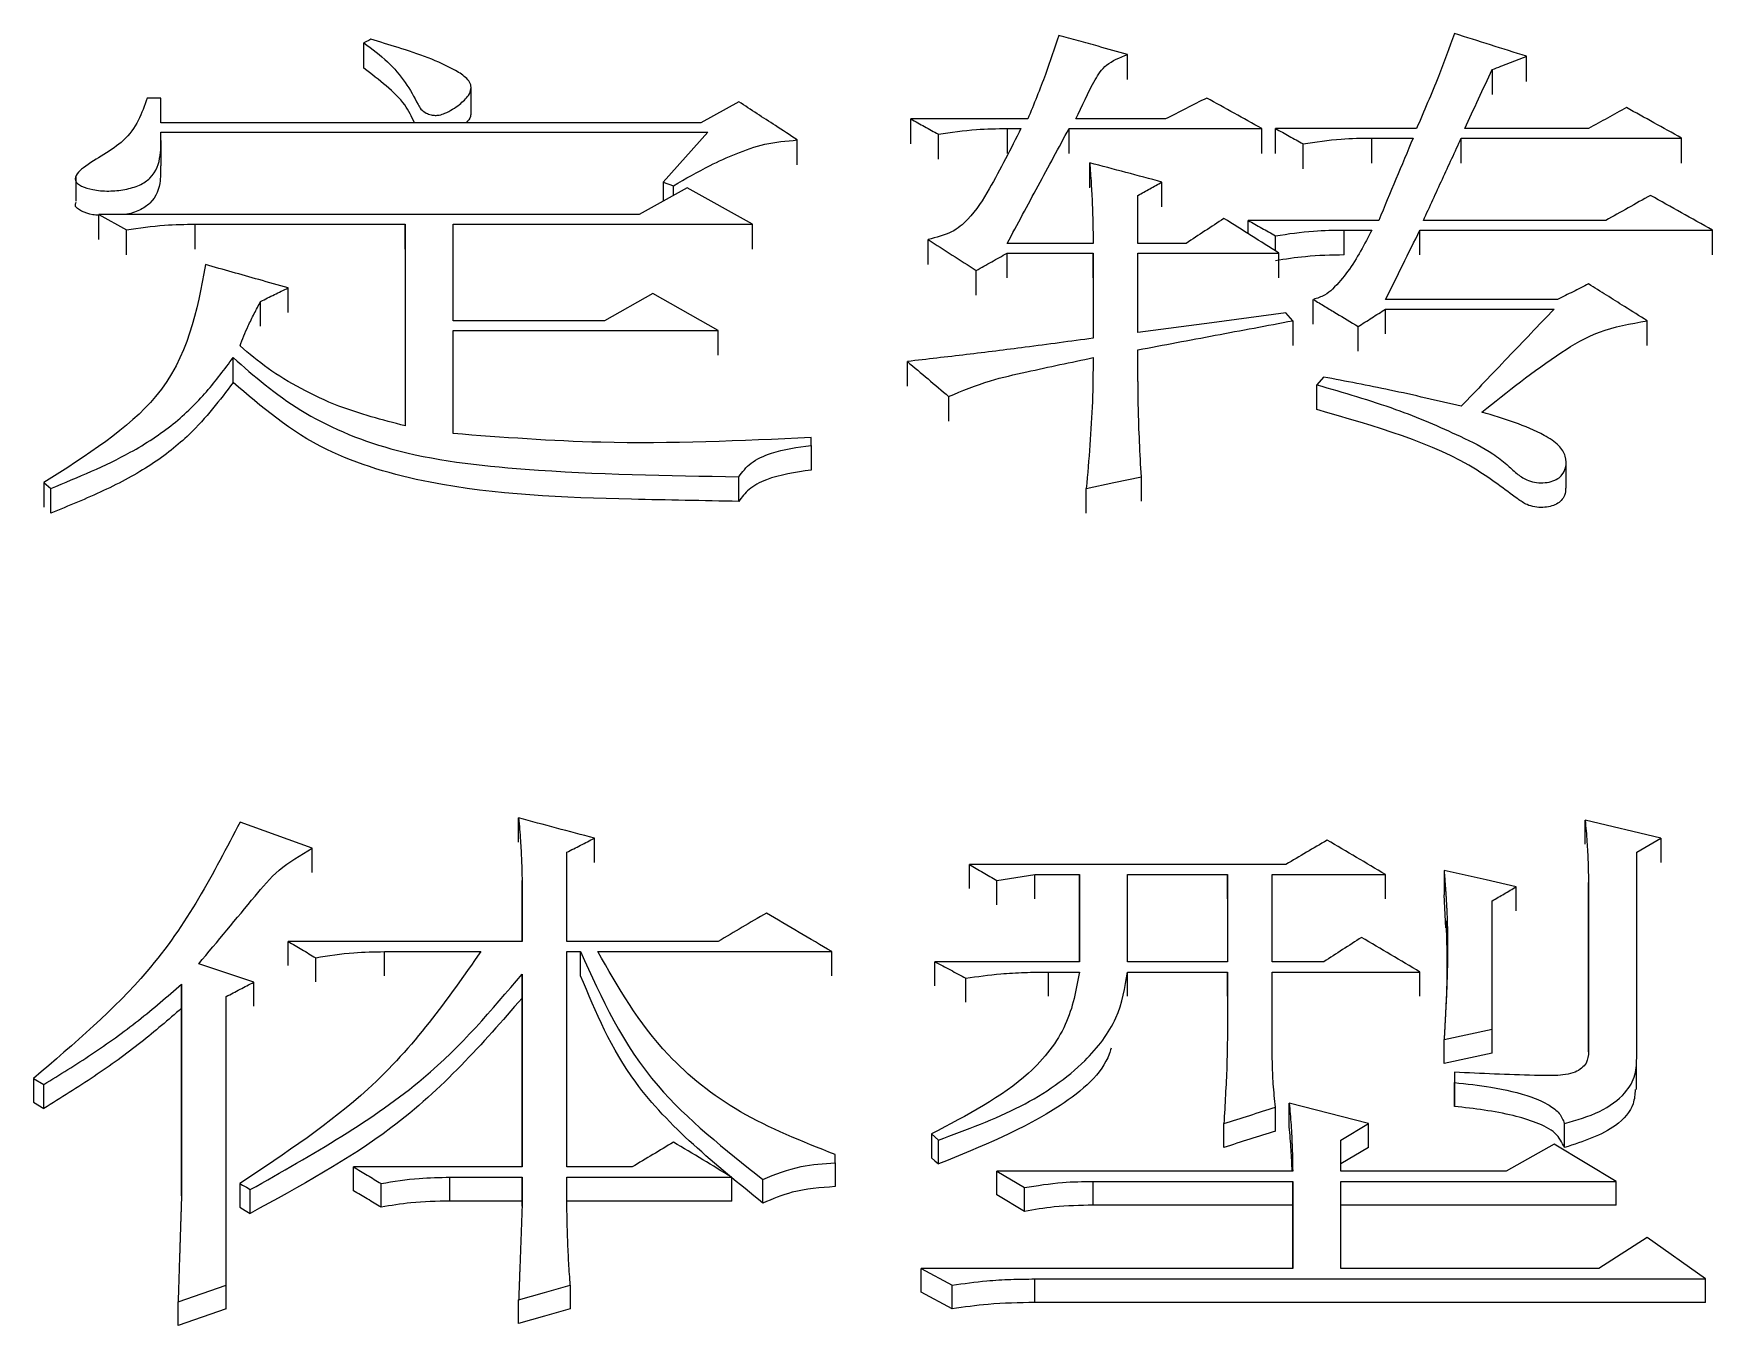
# Model space of a CAD drawing. Header units: millimetres. Extents: x 2085 to 4229, y 754 to 2271.
# Drawn here: x 2594.9 to 2600.18, y 2096.82 to 2100.88 of the extents above; entities that cross this region are included whole.
import ezdxf

# ---------------------------------------------------------------- set-up
doc = ezdxf.new("R2010")
doc.units = ezdxf.units.MM

msp = doc.modelspace()

# ---------------------------------------------------------------- linework, layer by layer
at = {"color": 7, "linetype": 'Continuous', "lineweight": 25}
for p, q in [((2598.3425, 2100.74), (2598.3425, 2100.8188)), ((2599.5972, 2100.734), (2599.5972, 2100.8129)), ((2599.489, 2100.7711), (2599.489, 2100.6923)), ((2595.3027, 2100.6815), (2595.2594, 2100.6815)), ((2595.3027, 2100.6037), (2595.3027, 2100.6815)), ((2596.2781, 2100.6377), (2596.2781, 2100.7169)), ((2597.12, 2100.6695), (2597.001, 2100.6037)), ((2597.001, 2100.6037), (2595.3027, 2100.6037)), ((2595.3027, 2100.5737), (2597.0226, 2100.5737)), ((2597.0226, 2100.5737), (2596.882, 2100.4173)), ((2598.0286, 2100.6156), (2597.6609, 2100.6156)), ((2597.6609, 2100.537), (2597.6609, 2100.6156)), ((2597.9637, 2100.5857), (2598.007, 2100.5857)), ((2597.9637, 2100.5857), (2597.9637, 2100.5071)), ((2598.1585, 2100.5857), (2598.7642, 2100.5856)), ((2598.4613, 2100.6156), (2598.1801, 2100.6156)), ((2598.7642, 2100.5071), (2598.7642, 2100.5856)), ((2599.251, 2100.5856), (2598.8075, 2100.5856)), ((2599.7919, 2100.5856), (2599.4024, 2100.5856)), ((2595.3039, 2100.4686), (2595.3039, 2100.5476)), ((2597.3039, 2100.4711), (2597.3039, 2100.5496)), ((2597.7474, 2100.4891), (2597.7474, 2100.5677)), ((2598.894, 2100.4591), (2598.894, 2100.5376)), ((2599.1104, 2100.5556), (2599.2402, 2100.5556)), ((2599.1104, 2100.4771), (2599.1104, 2100.5556)), ((2599.3916, 2100.5556), (2600.0839, 2100.5556)), ((2600.0839, 2100.4771), (2600.0839, 2100.5556)), ((2598.2234, 2100.3991), (2598.2234, 2100.4775)), ((2595.035, 2100.4361), (2595.035, 2100.3573)), ((2596.882, 2100.4173), (2596.9145, 2100.4053)), ((2596.882, 2100.4173), (2596.882, 2100.357)), ((2598.4505, 2100.3389), (2598.4505, 2100.4173)), ((2596.9577, 2100.3992), (2596.8063, 2100.3147)), ((2596.9145, 2100.3751), (2596.9145, 2100.4053)), ((2597.1633, 2100.2845), (2596.9577, 2100.3992)), ((2598.3748, 2100.224), (2598.3748, 2100.3751)), ((2595.108, 2100.3148), (2595.1945, 2100.2664)), ((2596.8063, 2100.3147), (2595.108, 2100.3148)), ((2595.108, 2100.2365), (2595.108, 2100.3148)), ((2595.1945, 2100.1882), (2595.1945, 2100.2664)), ((2595.4109, 2100.2845), (2596.0707, 2100.2845)), ((2595.4109, 2100.2059), (2595.4109, 2100.2845)), ((2596.0707, 2100.2845), (2596.0707, 2099.6503)), ((2596.0707, 2100.2063), (2596.0707, 2100.2845)), ((2596.2222, 2100.2845), (2597.1633, 2100.2845)), ((2596.2222, 2099.9809), (2596.2222, 2100.2845)), ((2597.1633, 2100.2063), (2597.1633, 2100.2845)), ((2599.132, 2100.2966), (2598.721, 2100.2966)), ((2598.721, 2100.255), (2598.721, 2100.2966)), ((2599.0238, 2100.2663), (2599.1104, 2100.2663)), ((2599.0238, 2100.1882), (2599.0238, 2100.2663)), ((2599.2618, 2100.2663), (2600.1813, 2100.2663)), ((2599.2618, 2100.1882), (2599.2618, 2100.2663)), ((2599.846, 2100.2966), (2599.2726, 2100.2966)), ((2600.1813, 2100.1881), (2600.1813, 2100.2663)), ((2597.7149, 2100.158), (2597.7149, 2100.2361)), ((2598.2342, 2100.224), (2597.9637, 2100.224)), ((2598.5262, 2100.224), (2598.3748, 2100.224)), ((2598.8075, 2100.2005), (2598.8075, 2100.2482)), ((2597.9637, 2100.1937), (2598.2342, 2100.1937)), ((2597.9637, 2100.1156), (2597.9637, 2100.1937)), ((2598.2342, 2100.1937), (2598.2342, 2099.926)), ((2598.2342, 2100.1156), (2598.2342, 2100.1937)), ((2598.3748, 2100.1937), (2598.8183, 2100.1937)), ((2598.3748, 2099.9443), (2598.3748, 2100.1937)), ((2598.8183, 2100.1156), (2598.8183, 2100.1937)), ((2597.8664, 2100.061), (2597.8664, 2100.1391)), ((2595.6164, 2099.9639), (2595.6164, 2100.0418)), ((2595.7029, 2100.0065), (2595.7029, 2100.0844)), ((2596.8496, 2100.0662), (2596.6981, 2099.9809)), ((2597.0551, 2099.9504), (2596.8496, 2100.0662)), ((2598.9264, 2099.9696), (2598.9264, 2100.0479)), ((2599.6945, 2100.0479), (2599.1537, 2100.0479)), ((2598.8616, 2099.9809), (2598.84, 2100.0053)), ((2599.1537, 2100.0174), (2599.6837, 2100.0174)), ((2596.6981, 2099.9809), (2596.2222, 2099.9809)), ((2596.2222, 2099.9504), (2597.0551, 2099.9504)), ((2596.2222, 2099.6257), (2596.2222, 2099.9504)), ((2597.0551, 2099.8726), (2597.0551, 2099.9504)), ((2598.8616, 2099.9809), (2598.8616, 2099.903)), ((2599.0671, 2099.8848), (2599.0671, 2099.9626)), ((2599.9758, 2099.903), (2599.9758, 2099.9808)), ((2595.5299, 2099.7869), (2595.5299, 2099.865)), ((2597.6501, 2099.775), (2597.6501, 2099.8527)), ((2598.9589, 2099.8037), (2598.9373, 2099.7792)), ((2597.7797, 2099.7425), (2597.7797, 2099.665)), ((2597.3472, 2099.5887), (2597.3472, 2099.6134)), ((2597.3472, 2099.5887), (2597.3472, 2099.511)), ((2599.7214, 2099.4546), (2599.7214, 2099.5324)), ((2594.9349, 2099.4716), (2594.9349, 2099.394)), ((2594.9349, 2099.4716), (2594.9565, 2099.453)), ((2597.12, 2099.4128), (2597.12, 2099.4901)), ((2598.3856, 2099.4128), (2598.3856, 2099.4901)), ((2594.9565, 2099.3758), (2594.9565, 2099.453)), ((2598.2126, 2099.3757), (2598.2126, 2099.453)), ((2595.7786, 2098.3213), (2595.5515, 2098.4038)), ((2596.4277, 2098.3404), (2596.4277, 2098.4165)), ((2600.0191, 2098.353), (2599.7811, 2098.4101)), ((2599.7811, 2098.334), (2599.7811, 2098.4101)), ((2596.6657, 2098.277), (2596.6657, 2098.353)), ((2599.9433, 2098.3085), (2600.0191, 2098.353)), ((2600.0191, 2098.353), (2600.0191, 2098.277)), ((2595.7786, 2098.2453), (2595.7786, 2098.3213)), ((2596.5792, 2098.028), (2596.5792, 2098.3086)), ((2599.9433, 2097.6683), (2599.9433, 2098.3085)), ((2599.3376, 2098.2513), (2599.3376, 2098.1753)), ((2596.4385, 2098.2195), (2596.4385, 2098.0281)), ((2596.4385, 2098.1436), (2596.4385, 2098.2195)), ((2597.9313, 2098.1436), (2597.9313, 2098.2195)), ((2598.0503, 2098.2386), (2598.1909, 2098.2386)), ((2598.0503, 2098.1627), (2598.0503, 2098.2386)), ((2598.1909, 2098.2386), (2598.1909, 2097.964)), ((2598.1909, 2098.1627), (2598.1909, 2098.2386)), ((2598.3424, 2098.2386), (2598.6561, 2098.2386)), ((2598.3424, 2097.964), (2598.3424, 2098.2386)), ((2598.6561, 2098.2386), (2598.6561, 2097.964)), ((2598.6561, 2098.1627), (2598.6561, 2098.2386)), ((2598.7967, 2098.2386), (2599.1537, 2098.2386)), ((2598.7967, 2097.964), (2598.7967, 2098.2386)), ((2599.1537, 2098.1627), (2599.1537, 2098.2386)), ((2599.5647, 2098.1245), (2599.5647, 2098.2004)), ((2599.7919, 2098.2131), (2599.7919, 2097.6812)), ((2599.7919, 2098.1373), (2599.7919, 2098.2131)), ((2596.4385, 2098.0281), (2596.4385, 2098.1436)), ((2598.1909, 2097.964), (2598.1909, 2098.1626)), ((2599.3433, 2098.071), (2599.3376, 2098.1753)), ((2599.7919, 2097.6812), (2599.7919, 2098.1372)), ((2596.4385, 2098.0281), (2595.703, 2098.0281)), ((2596.0058, 2097.9961), (2596.3086, 2097.9961)), ((2596.0058, 2097.9204), (2596.0058, 2097.9961)), ((2597.0551, 2098.028), (2596.5792, 2098.028)), ((2596.5792, 2097.9961), (2596.6225, 2097.9961)), ((2596.5792, 2097.3188), (2596.5792, 2097.9961)), ((2596.6225, 2097.9204), (2596.6225, 2097.9961)), ((2596.6765, 2097.9961), (2597.4121, 2097.996)), ((2597.4121, 2097.9204), (2597.4121, 2097.996)), ((2595.5948, 2097.8999), (2595.4217, 2097.9576)), ((2595.7895, 2097.9013), (2595.7895, 2097.9769)), ((2598.1909, 2097.964), (2597.7366, 2097.964)), ((2597.7366, 2097.8884), (2597.7366, 2097.964)), ((2598.0936, 2097.932), (2598.1909, 2097.932)), ((2598.0936, 2097.8564), (2598.0936, 2097.932)), ((2598.3423, 2097.932), (2598.6561, 2097.932)), ((2598.3423, 2097.8564), (2598.3423, 2097.932)), ((2598.6561, 2097.964), (2598.3424, 2097.964)), ((2598.6561, 2097.932), (2598.6561, 2097.7199)), ((2598.6561, 2097.8564), (2598.6561, 2097.932)), ((2598.959, 2097.964), (2598.7967, 2097.964)), ((2598.7967, 2097.932), (2599.2618, 2097.932)), ((2598.7967, 2097.7199), (2598.7967, 2097.932)), ((2599.2618, 2097.8564), (2599.2618, 2097.932)), ((2595.3676, 2097.8935), (2595.3676, 2097.2277)), ((2595.3676, 2097.818), (2595.3676, 2097.8935)), ((2595.5948, 2097.8244), (2595.5948, 2097.8999)), ((2596.4385, 2097.8501), (2596.4385, 2097.9257)), ((2596.4385, 2097.9256), (2596.4385, 2097.3188)), ((2597.834, 2097.8372), (2597.834, 2097.9127)), ((2595.5082, 2096.9468), (2595.5082, 2097.855)), ((2596.4385, 2097.3188), (2596.4385, 2097.85)), ((2595.3676, 2097.2276), (2595.3676, 2097.818)), ((2599.3376, 2097.7199), (2599.489, 2097.7521)), ((2599.3376, 2097.6446), (2599.3376, 2097.7199)), ((2599.489, 2097.6767), (2599.489, 2097.7521)), ((2599.489, 2097.6767), (2599.3376, 2097.6446)), ((2599.37, 2097.6167), (2599.37, 2097.5844)), ((2599.37, 2097.6167), (2599.37, 2097.5415)), ((2599.9428, 2097.5619), (2599.9428, 2097.6371)), ((2594.9024, 2097.5974), (2594.9349, 2097.578)), ((2594.9024, 2097.5974), (2594.9024, 2097.5223)), ((2594.9349, 2097.5029), (2594.9349, 2097.578)), ((2599.37, 2097.5093), (2599.37, 2097.5844)), ((2594.9024, 2097.5223), (2594.9349, 2097.5029)), ((2598.8075, 2097.4318), (2598.8075, 2097.5068)), ((2599.0996, 2097.455), (2598.8508, 2097.5198)), ((2598.8508, 2097.4447), (2598.8508, 2097.5198)), ((2598.6453, 2097.3801), (2598.6453, 2097.455)), ((2599.0131, 2097.4031), (2599.0996, 2097.455)), ((2599.0996, 2097.3801), (2599.0996, 2097.455)), ((2599.7162, 2097.38), (2599.7162, 2097.455)), ((2597.7258, 2097.4226), (2597.7474, 2097.4032)), ((2597.7258, 2097.4226), (2597.7258, 2097.3477)), ((2599.0131, 2097.3057), (2599.0131, 2097.4031)), ((2597.4229, 2097.3318), (2597.4229, 2097.3577)), ((2599.0996, 2097.3801), (2599.0131, 2097.3282)), ((2599.6837, 2097.3902), (2599.5323, 2097.3057)), ((2599.8784, 2097.2732), (2599.6837, 2097.3902)), ((2596.4385, 2097.3188), (2595.9085, 2097.3188)), ((2595.9085, 2097.244), (2595.9085, 2097.3188)), ((2596.7847, 2097.3188), (2596.5792, 2097.3188)), ((2597.4229, 2097.3318), (2597.4229, 2097.2569)), ((2597.9313, 2097.3057), (2598.0179, 2097.2537)), ((2598.8616, 2097.3057), (2597.9313, 2097.3057)), ((2599.5323, 2097.3057), (2599.0131, 2097.3057)), ((2595.5514, 2097.2668), (2595.5514, 2097.1921)), ((2595.5839, 2097.1726), (2595.5839, 2097.2473)), ((2595.995, 2097.192), (2595.995, 2097.2667)), ((2596.2114, 2097.2863), (2596.4385, 2097.2863)), ((2596.2114, 2097.2115), (2596.2114, 2097.2863)), ((2596.4385, 2097.2863), (2596.4385, 2097.1951)), ((2596.4385, 2097.2115), (2596.4385, 2097.2863)), ((2596.5792, 2097.2862), (2597.0984, 2097.2862)), ((2596.5792, 2097.2146), (2596.5792, 2097.2862)), ((2597.0984, 2097.2115), (2597.0984, 2097.2862)), ((2597.1957, 2097.205), (2597.1957, 2097.2797)), ((2598.0179, 2097.179), (2598.0179, 2097.2537)), ((2598.2342, 2097.2732), (2598.8616, 2097.2732)), ((2598.2342, 2097.1985), (2598.2342, 2097.2732)), ((2598.8616, 2097.2732), (2598.8616, 2096.9991)), ((2598.8616, 2097.1985), (2598.8616, 2097.2732)), ((2599.0131, 2097.2732), (2599.8784, 2097.2732)), ((2599.0131, 2096.9991), (2599.0131, 2097.2732)), ((2599.8784, 2097.1985), (2599.8784, 2097.2732)), ((2596.4385, 2097.2115), (2596.2114, 2097.2115)), ((2596.4385, 2097.1951), (2596.4385, 2097.2115)), ((2597.0984, 2097.2115), (2596.5792, 2097.2115)), ((2598.0179, 2097.179), (2597.9313, 2097.231)), ((2598.8616, 2097.1985), (2598.2342, 2097.1985)), ((2598.8616, 2096.9991), (2598.8616, 2097.1985)), ((2599.8784, 2097.1985), (2599.0131, 2097.1985)), ((2599.9758, 2097.0972), (2599.8244, 2096.9991)), ((2600.1597, 2096.9664), (2599.9758, 2097.0972)), ((2597.6933, 2096.9991), (2597.7907, 2096.9468)), ((2598.8616, 2096.9991), (2597.6933, 2096.9991)), ((2599.8244, 2096.9991), (2599.0131, 2096.9991)), ((2595.3568, 2096.8943), (2595.5082, 2096.9468)), ((2595.5082, 2096.8725), (2595.5082, 2096.9468)), ((2596.59, 2096.9468), (2596.59, 2096.8725)), ((2597.7907, 2096.8725), (2597.7907, 2096.9468)), ((2598.0503, 2096.8921), (2598.0503, 2096.9664)), ((2598.0503, 2096.9664), (2600.1597, 2096.9664)), ((2600.1597, 2096.8921), (2600.1597, 2096.9664)), ((2595.3568, 2096.8201), (2595.3568, 2096.8943)), ((2596.4277, 2096.8266), (2596.4277, 2096.9009)), ((2597.7907, 2096.8725), (2597.6933, 2096.9248)), ((2600.1597, 2096.8921), (2598.0503, 2096.8921)), ((2595.5082, 2096.8725), (2595.3568, 2096.8201))]:
    msp.add_line(p, q, dxfattribs=at)
at = {"color": 7, "linetype": 'Continuous', "lineweight": 25, "flags": 128}
for points in [[(2595.9626, 2100.8665), (2595.9561, 2100.863), (2595.9496, 2100.8594), (2595.941, 2100.8547)], [(2595.941, 2100.7753), (2595.941, 2100.8031), (2595.941, 2100.8289), (2595.941, 2100.8547)], [(2598.1585, 2100.5071), (2598.1585, 2100.5266), (2598.1585, 2100.5466), (2598.1585, 2100.5857)], [(2598.8075, 2100.5071), (2598.8075, 2100.5266), (2598.8075, 2100.5465), (2598.8075, 2100.5856)], [(2599.3916, 2100.4771), (2599.3916, 2100.4966), (2599.3916, 2100.5165), (2599.3916, 2100.5556)], [(2598.84, 2100.0053), (2598.6074, 2099.9748), (2598.3748, 2099.9443)], [(2599.1537, 2099.9395), (2599.1537, 2099.9589), (2599.1537, 2099.9787), (2599.1537, 2100.0174)], [(2598.9373, 2099.7015), (2598.9373, 2099.7207), (2598.9373, 2099.7402), (2598.9373, 2099.7597), (2598.9373, 2099.7792)], [(2598.2126, 2099.453), (2598.2991, 2099.4715), (2598.3856, 2099.4901)], [(2598.84, 2098.2704), (2598.3424, 2098.2704), (2597.8448, 2098.2704)], [(2597.8448, 2098.1945), (2597.8448, 2098.2134), (2597.8448, 2098.2324), (2597.8448, 2098.2704)], [(2599.5647, 2098.2004), (2599.4702, 2098.2216), (2599.4039, 2098.2365), (2599.3376, 2098.2513)], [(2597.9313, 2098.2195), (2597.9908, 2098.2291), (2598.0503, 2098.2386)], [(2595.703, 2097.9524), (2595.703, 2097.9713), (2595.703, 2097.9902), (2595.703, 2098.0281)], [(2597.7474, 2097.3283), (2597.7474, 2097.356), (2597.7474, 2097.3796), (2597.7474, 2097.4032)], [(2597.7258, 2097.3477), (2597.7366, 2097.338), (2597.7474, 2097.3283)], [(2597.9313, 2097.231), (2597.9313, 2097.2497), (2597.9313, 2097.2684), (2597.9313, 2097.3057)], [(2595.5514, 2097.2668), (2595.5597, 2097.2618), (2595.5718, 2097.2546), (2595.5839, 2097.2473)], [(2595.5514, 2097.1921), (2595.5597, 2097.1871), (2595.5679, 2097.1822), (2595.5839, 2097.1726)], [(2597.6933, 2096.9248), (2597.6933, 2096.9434), (2597.6933, 2096.962), (2597.6933, 2096.9991)], [(2596.4277, 2096.9009), (2596.5088, 2096.9238), (2596.59, 2096.9468)], [(2596.59, 2096.8725), (2596.5088, 2096.8496), (2596.4277, 2096.8266)]]:
    msp.add_lwpolyline(points, dxfattribs=at)
at = {"color": 7, "linetype": 'Continuous', "lineweight": 25}
for points, knots in [([(2595.941, 2100.8547), (2595.9669, 2100.8354), (2596.0439, 2100.7783), (2596.0907, 2100.7032), (2596.1189, 2100.6457), (2596.1344, 2100.6347), (2596.1505, 2100.6286), (2596.1651, 2100.6265), (2596.1804, 2100.6279), (2596.2089, 2100.638), (2596.2403, 2100.6592), (2596.2695, 2100.6855), (2596.2792, 2100.7091), (2596.2772, 2100.7277), (2596.2614, 2100.7482), (2596.1921, 2100.7927), (2596.0842, 2100.8298), (2595.9912, 2100.8579), (2595.9626, 2100.8665)], [0, 0, 0, 0, 0.115812, 0.344661, 0.368828, 0.393191, 0.409898, 0.422378, 0.434924, 0.453159, 0.514674, 0.56658, 0.599651, 0.625811, 0.651928, 0.703899, 0.908913, 1, 1, 1, 1]), ([(2598.126, 2100.8784), (2598.1126, 2100.8375), (2598.0914, 2100.7732), (2598.0572, 2100.6858), (2598.0382, 2100.639), (2598.0286, 2100.6156)], [0, 0, 0, 0, 0.465077, 0.732515, 1, 1, 1, 1]), ([(2598.3424, 2100.8188), (2598.3117, 2100.8273), (2598.2603, 2100.8414), (2598.1882, 2100.8613), (2598.1467, 2100.8727), (2598.126, 2100.8784)], [0, 0, 0, 0, 0.425233, 0.712616, 1, 1, 1, 1]), ([(2599.37, 2100.8843), (2599.3537, 2100.8392), (2599.3274, 2100.7668), (2599.2861, 2100.6674), (2599.2627, 2100.6129), (2599.251, 2100.5856)], [0, 0, 0, 0, 0.452168, 0.726066, 1, 1, 1, 1]), ([(2599.5972, 2100.8129), (2599.5593, 2100.8248), (2599.4836, 2100.8486), (2599.4079, 2100.8724), (2599.37, 2100.8843)], [0, 0, 0, 0, 0.499999, 1, 1, 1, 1]), ([(2598.1801, 2100.6156), (2598.1988, 2100.6567), (2598.225, 2100.714), (2598.2699, 2100.7891), (2598.318, 2100.8088), (2598.3424, 2100.8188)], [0, 0, 0, 0, 0.554938, 0.774738, 1, 1, 1, 1]), ([(2599.489, 2100.7711), (2599.507, 2100.7781), (2599.5431, 2100.792), (2599.5791, 2100.8059), (2599.5972, 2100.8129)], [0, 0, 0, 0, 0.499998, 1, 1, 1, 1]), ([(2596.1, 2100.6037), (2596.0912, 2100.6228), (2596.072, 2100.6643), (2596.0122, 2100.7206), (2595.9649, 2100.7569), (2595.941, 2100.7753)], [0, 0, 0, 0, 0.29834, 0.645894, 1, 1, 1, 1]), ([(2599.4024, 2100.5856), (2599.4169, 2100.6166), (2599.4457, 2100.6786), (2599.4746, 2100.7403), (2599.489, 2100.7711)], [0, 0, 0, 0, 0.499999, 1, 1, 1, 1]), ([(2595.2594, 2100.6815), (2595.243, 2100.6337), (2595.2132, 2100.5471), (2595.0886, 2100.4868), (2595.0372, 2100.4443), (2595.0302, 2100.4253), (2595.0399, 2100.4119), (2595.0581, 2100.4012), (2595.0913, 2100.3912), (2595.1391, 2100.3874), (2595.1899, 2100.3926), (2595.2367, 2100.4056), (2595.2867, 2100.4401), (2595.3042, 2100.5009), (2595.3032, 2100.5494), (2595.3027, 2100.5737)], [0, 0, 0, 0, 0.230315, 0.416653, 0.453363, 0.487574, 0.504133, 0.522235, 0.561764, 0.612067, 0.663426, 0.714082, 0.762172, 0.881162, 1, 1, 1, 1]), ([(2598.5911, 2100.6815), (2598.5695, 2100.6705), (2598.5262, 2100.6486), (2598.483, 2100.6266), (2598.4613, 2100.6156)], [0, 0, 0, 0, 0.4999982, 1, 1, 1, 1]), ([(2598.7642, 2100.5856), (2598.7354, 2100.6016), (2598.6777, 2100.6336), (2598.62, 2100.6655), (2598.5911, 2100.6815)], [0, 0, 0, 0, 0.5, 1, 1, 1, 1]), ([(2596.2772, 2100.6372), (2596.2772, 2100.6325), (2596.2772, 2100.6206), (2596.2684, 2100.61), (2596.2631, 2100.6037)], [0, 0, 0, 0, 0.4024665, 1, 1, 1, 1]), ([(2597.3039, 2100.5496), (2597.2809, 2100.5647), (2597.2387, 2100.5922), (2597.1774, 2100.6322), (2597.1391, 2100.6571), (2597.12, 2100.6695)], [0, 0, 0, 0, 0.375947, 0.687973, 1, 1, 1, 1]), ([(2599.9109, 2100.6516), (2599.891, 2100.6406), (2599.8514, 2100.6186), (2599.8117, 2100.5966), (2599.7919, 2100.5856)], [0, 0, 0, 0, 0.4999981, 1, 1, 1, 1]), ([(2600.0839, 2100.5556), (2600.0551, 2100.5716), (2599.9974, 2100.6036), (2599.9397, 2100.6356), (2599.9109, 2100.6516)], [0, 0, 0, 0, 0.5, 1, 1, 1, 1]), ([(2597.6609, 2100.6156), (2597.6753, 2100.6076), (2597.7041, 2100.5917), (2597.733, 2100.5757), (2597.7474, 2100.5677)], [0, 0, 0, 0, 0.5, 1, 1, 1, 1]), ([(2598.007, 2100.5857), (2597.9751, 2100.5219), (2597.9264, 2100.4249), (2597.8583, 2100.3143), (2597.7925, 2100.256), (2597.741, 2100.2428), (2597.7149, 2100.2361)], [0, 0, 0, 0, 0.493627, 0.751972, 0.874128, 1, 1, 1, 1]), ([(2597.7474, 2100.5677), (2597.7872, 2100.5736), (2597.8583, 2100.5843), (2597.9315, 2100.5852), (2597.9637, 2100.5857)], [0, 0, 0, 0, 0.558835, 1, 1, 1, 1]), ([(2597.9637, 2100.224), (2597.9962, 2100.2845), (2598.0611, 2100.4055), (2598.126, 2100.5256), (2598.1585, 2100.5857)], [0, 0, 0, 0, 0.5, 1, 1, 1, 1]), ([(2598.8075, 2100.5856), (2598.8219, 2100.5776), (2598.8508, 2100.5616), (2598.8796, 2100.5456), (2598.894, 2100.5376)], [0, 0, 0, 0, 0.5, 1, 1, 1, 1]), ([(2596.9145, 2100.4053), (2596.952, 2100.4273), (2597.0141, 2100.4637), (2597.1107, 2100.5071), (2597.2004, 2100.54), (2597.2692, 2100.5464), (2597.3039, 2100.5496)], [0, 0, 0, 0, 0.334836, 0.553745, 0.775373, 1, 1, 1, 1]), ([(2598.894, 2100.5376), (2598.9338, 2100.5436), (2599.0049, 2100.5543), (2599.0781, 2100.5552), (2599.1104, 2100.5556)], [0, 0, 0, 0, 0.558835, 1, 1, 1, 1]), ([(2599.2402, 2100.5556), (2599.2222, 2100.5126), (2599.1861, 2100.4264), (2599.15, 2100.3399), (2599.132, 2100.2966)], [0, 0, 0, 0, 0.4999999, 1, 1, 1, 1]), ([(2599.2726, 2100.2966), (2599.2925, 2100.3399), (2599.3321, 2100.4264), (2599.3718, 2100.5126), (2599.3916, 2100.5556)], [0, 0, 0, 0, 0.5000001, 1, 1, 1, 1]), ([(2595.3018, 2100.4682), (2595.3019, 2100.4527), (2595.3023, 2100.413), (2595.2867, 2100.3608), (2595.2365, 2100.3274), (2595.2048, 2100.3166), (2595.1864, 2100.3149), (2595.1848, 2100.3148)], [0, 0, 0, 0, 0.25392, 0.65271, 0.81396, 0.983894, 1, 1, 1, 1]), ([(2598.2234, 2100.4775), (2598.2249, 2100.4561), (2598.2281, 2100.4131), (2598.2325, 2100.3287), (2598.2335, 2100.2655), (2598.2342, 2100.224)], [0, 0, 0, 0, 0.254777, 0.50956, 1, 1, 1, 1]), ([(2598.4505, 2100.4173), (2598.4127, 2100.4273), (2598.3369, 2100.4474), (2598.2612, 2100.4675), (2598.2234, 2100.4775)], [0, 0, 0, 0, 0.499999, 1, 1, 1, 1]), ([(2598.3748, 2100.3751), (2598.3874, 2100.3821), (2598.4127, 2100.3962), (2598.4379, 2100.4103), (2598.4505, 2100.4173)], [0, 0, 0, 0, 0.5000006, 1, 1, 1, 1]), ([(2599.9866, 2100.3751), (2599.9631, 2100.362), (2599.9163, 2100.3359), (2599.8694, 2100.3097), (2599.846, 2100.2966)], [0, 0, 0, 0, 0.499999, 1, 1, 1, 1]), ([(2600.1813, 2100.2663), (2600.1488, 2100.2845), (2600.0839, 2100.3208), (2600.019, 2100.357), (2599.9866, 2100.3751)], [0, 0, 0, 0, 0.5, 1, 1, 1, 1]), ([(2595.108, 2100.3128), (2595.1014, 2100.3132), (2595.0816, 2100.3143), (2595.058, 2100.3225), (2595.0401, 2100.333), (2595.0317, 2100.3432), (2595.0348, 2100.3501), (2595.0364, 2100.3536)], [0, 0, 0, 0, 0.176499, 0.533205, 0.696493, 0.845795, 1, 1, 1, 1]), ([(2595.1945, 2100.2664), (2595.2343, 2100.2724), (2595.3054, 2100.2832), (2595.3786, 2100.2841), (2595.4109, 2100.2845)], [0, 0, 0, 0, 0.558835, 1, 1, 1, 1]), ([(2598.6452, 2100.3026), (2598.6254, 2100.2895), (2598.5857, 2100.2633), (2598.5461, 2100.2371), (2598.5262, 2100.224)], [0, 0, 0, 0, 0.499998, 1, 1, 1, 1]), ([(2598.8183, 2100.1937), (2598.7895, 2100.2118), (2598.7318, 2100.2482), (2598.6741, 2100.2845), (2598.6452, 2100.3026)], [0, 0, 0, 0, 0.5, 1, 1, 1, 1]), ([(2598.721, 2100.2966), (2598.7354, 2100.2885), (2598.7642, 2100.2724), (2598.7931, 2100.2563), (2598.8075, 2100.2482)], [0, 0, 0, 0, 0.5, 1, 1, 1, 1]), ([(2598.8075, 2100.2482), (2598.8473, 2100.2542), (2598.9184, 2100.265), (2598.9916, 2100.2659), (2599.0238, 2100.2663)], [0, 0, 0, 0, 0.558835, 1, 1, 1, 1]), ([(2599.1104, 2100.2663), (2599.0876, 2100.2219), (2599.0546, 2100.1578), (2598.9989, 2100.0908), (2598.9634, 2100.0595), (2598.9389, 2100.0518), (2598.9265, 2100.0479)], [0, 0, 0, 0, 0.5541785, 0.8003972, 0.8992106, 1, 1, 1, 1]), ([(2599.1537, 2100.0479), (2599.1717, 2100.0844), (2599.2077, 2100.1573), (2599.2438, 2100.23), (2599.2618, 2100.2663)], [0, 0, 0, 0, 0.5, 1, 1, 1, 1]), ([(2597.7149, 2100.2361), (2597.7402, 2100.2199), (2597.7907, 2100.1876), (2597.8412, 2100.1553), (2597.8664, 2100.1391)], [0, 0, 0, 0, 0.5, 1, 1, 1, 1]), ([(2595.4433, 2100.1573), (2595.4162, 2100.0115), (2595.3672, 2099.7472), (2595.0686, 2099.5569), (2594.9349, 2099.4716)], [0, 0, 0, 0, 0.551895, 1, 1, 1, 1]), ([(2595.7029, 2100.0844), (2595.6723, 2100.093), (2595.6137, 2100.1095), (2595.5271, 2100.1338), (2595.4712, 2100.1495), (2595.4433, 2100.1573)], [0, 0, 0, 0, 0.354383, 0.677192, 1, 1, 1, 1]), ([(2597.8664, 2100.1391), (2597.8826, 2100.1482), (2597.9151, 2100.1664), (2597.9475, 2100.1846), (2597.9637, 2100.1937)], [0, 0, 0, 0, 0.500002, 1, 1, 1, 1]), ([(2599.0238, 2100.1877), (2598.9827, 2100.187), (2598.9095, 2100.1857), (2598.8386, 2100.1745), (2598.8075, 2100.1696)], [0, 0, 0, 0, 0.561085, 1, 1, 1, 1]), ([(2599.7919, 2100.0965), (2599.7757, 2100.0884), (2599.7432, 2100.0722), (2599.7107, 2100.056), (2599.6945, 2100.0479)], [0, 0, 0, 0, 0.5, 1, 1, 1, 1]), ([(2599.9758, 2099.9808), (2599.9521, 2099.9958), (2599.9096, 2100.0225), (2599.8483, 2100.0611), (2599.8107, 2100.0847), (2599.7919, 2100.0965)], [0, 0, 0, 0, 0.386049, 0.693024, 1, 1, 1, 1]), ([(2595.5515, 2099.9016), (2595.5596, 2099.9226), (2595.5727, 2099.9568), (2595.5961, 2100.0033), (2595.6096, 2100.029), (2595.6164, 2100.0418)], [0, 0, 0, 0, 0.443144, 0.721519, 1, 1, 1, 1]), ([(2595.6164, 2100.0418), (2595.6308, 2100.0489), (2595.6597, 2100.0631), (2595.6885, 2100.0773), (2595.7029, 2100.0844)], [0, 0, 0, 0, 0.499998, 1, 1, 1, 1]), ([(2598.9265, 2100.0479), (2598.9385, 2100.0406), (2598.9626, 2100.026), (2599.0095, 2099.9976), (2599.0443, 2099.9764), (2599.0671, 2099.9626)], [0, 0, 0, 0, 0.257094, 0.5141879, 1, 1, 1, 1]), ([(2599.0671, 2099.9626), (2599.0815, 2099.9717), (2599.1104, 2099.99), (2599.1392, 2100.0083), (2599.1537, 2100.0174)], [0, 0, 0, 0, 0.500001, 1, 1, 1, 1]), ([(2599.6837, 2100.0174), (2599.635, 2099.9666), (2599.5377, 2099.865), (2599.4403, 2099.7628), (2599.3916, 2099.7117)], [0, 0, 0, 0, 0.5, 1, 1, 1, 1]), ([(2598.3748, 2099.8893), (2598.4559, 2099.9046), (2598.6182, 2099.9351), (2598.7805, 2099.9656), (2598.8616, 2099.9809)], [0, 0, 0, 0, 0.5, 1, 1, 1, 1]), ([(2599.4566, 2099.6933), (2599.5366, 2099.7575), (2599.6486, 2099.8473), (2599.8209, 2099.9526), (2599.9237, 2099.9713), (2599.9758, 2099.9808)], [0, 0, 0, 0, 0.5534418, 0.7739919, 1, 1, 1, 1]), ([(2596.0707, 2099.6503), (2595.9992, 2099.6689), (2595.882, 2099.6993), (2595.7422, 2099.7658), (2595.637, 2099.829), (2595.5799, 2099.8775), (2595.5515, 2099.9016)], [0, 0, 0, 0, 0.34637, 0.567178, 0.784978, 1, 1, 1, 1]), ([(2598.2342, 2099.926), (2598.1631, 2099.9163), (2598.0305, 2099.8981), (2597.8357, 2099.8741), (2597.7119, 2099.8598), (2597.6501, 2099.8527)], [0, 0, 0, 0, 0.366425, 0.683185, 1, 1, 1, 1]), ([(2598.3856, 2099.4901), (2598.3816, 2099.563), (2598.3776, 2099.6379), (2598.3761, 2099.7144), (2598.376, 2099.72), (2598.3759, 2099.7257), (2598.3758, 2099.7313), (2598.3757, 2099.737), (2598.3756, 2099.7426), (2598.3755, 2099.7483), (2598.3755, 2099.7539), (2598.3754, 2099.7615), (2598.3753, 2099.769), (2598.3752, 2099.7765), (2598.3752, 2099.7822), (2598.3751, 2099.7878), (2598.3751, 2099.7935), (2598.3751, 2099.7991), (2598.375, 2099.8048), (2598.375, 2099.8104), (2598.375, 2099.8179), (2598.3749, 2099.8254), (2598.3749, 2099.833), (2598.3749, 2099.8386), (2598.3749, 2099.8442), (2598.3749, 2099.8499), (2598.3749, 2099.8555), (2598.3749, 2099.8612), (2598.3748, 2099.8668), (2598.3748, 2099.8724), (2598.3748, 2099.8799), (2598.3748, 2099.8856), (2598.3748, 2099.8893)], [0, 0, 0, 0, 0.54643, 0.560604, 0.574777, 0.588951, 0.603124, 0.617298, 0.631471, 0.645645, 0.659818, 0.673992, 0.702339, 0.716512, 0.730686, 0.744859, 0.759033, 0.773206, 0.78738, 0.801553, 0.815726, 0.844073, 0.858247, 0.87242, 0.886594, 0.900767, 0.914941, 0.929114, 0.943288, 0.957461, 0.971635, 1, 1, 1, 1]), ([(2594.9565, 2099.453), (2595.0429, 2099.4887), (2595.184, 2099.5469), (2595.3455, 2099.6534), (2595.4497, 2099.7562), (2595.5032, 2099.8288), (2595.5299, 2099.8649)], [0, 0, 0, 0, 0.347372, 0.56793, 0.785018, 1, 1, 1, 1]), ([(2595.5299, 2099.8649), (2595.596, 2099.8071), (2595.7287, 2099.6909), (2596.044, 2099.5541), (2596.528, 2099.4996), (2596.8962, 2099.4937), (2597.12, 2099.4901)], [0, 0, 0, 0, 0.1896226, 0.3813011, 0.6238123, 1, 1, 1, 1]), ([(2597.6501, 2099.8527), (2597.6717, 2099.8343), (2597.7149, 2099.7977), (2597.7581, 2099.7609), (2597.7797, 2099.7425)], [0, 0, 0, 0, 0.5, 1, 1, 1, 1]), ([(2597.7797, 2099.7425), (2597.8225, 2099.7602), (2597.8996, 2099.7921), (2598.0562, 2099.8272), (2598.1646, 2099.8501), (2598.2342, 2099.8649)], [0, 0, 0, 0, 0.308167, 0.555958, 1, 1, 1, 1]), ([(2598.2342, 2099.8649), (2598.2337, 2099.8187), (2598.2328, 2099.7273), (2598.2244, 2099.59), (2598.2165, 2099.4987), (2598.2126, 2099.453)], [0, 0, 0, 0, 0.337206, 0.668546, 1, 1, 1, 1]), ([(2595.5299, 2099.7868), (2595.4877, 2099.731), (2595.4179, 2099.6385), (2595.2754, 2099.5245), (2595.124, 2099.4438), (2595.0126, 2099.3984), (2594.9565, 2099.3755)], [0, 0, 0, 0, 0.332711, 0.551426, 0.774321, 1, 1, 1, 1]), ([(2597.12, 2099.4125), (2597.0078, 2099.4145), (2596.683, 2099.4206), (2596.2318, 2099.4365), (2595.7802, 2099.5705), (2595.6189, 2099.7099), (2595.5299, 2099.7868)], [0, 0, 0, 0, 0.188584, 0.546058, 0.749485, 1, 1, 1, 1]), ([(2598.9373, 2099.7792), (2599.0212, 2099.755), (2599.1792, 2099.7095), (2599.3599, 2099.6319), (2599.4783, 2099.5739), (2599.5329, 2099.5313), (2599.5628, 2099.5015), (2599.5917, 2099.4815), (2599.6213, 2099.472), (2599.6484, 2099.4702), (2599.6744, 2099.474), (2599.6957, 2099.483), (2599.7119, 2099.4981), (2599.7225, 2099.5222), (2599.7222, 2099.5546), (2599.6997, 2099.5914), (2599.6155, 2099.6452), (2599.5256, 2099.6724), (2599.4566, 2099.6933)], [0, 0, 0, 0, 0.197358, 0.371625, 0.468384, 0.517135, 0.556849, 0.588366, 0.607485, 0.626642, 0.645535, 0.663735, 0.679959, 0.706516, 0.74747, 0.788159, 0.837188, 1, 1, 1, 1]), ([(2599.3916, 2099.7117), (2599.3544, 2099.7204), (2599.2799, 2099.7379), (2599.1365, 2099.7701), (2599.0287, 2099.7905), (2598.9589, 2099.8037)], [0, 0, 0, 0, 0.260983, 0.521979, 1, 1, 1, 1]), ([(2599.7197, 2099.4543), (2599.7194, 2099.4466), (2599.7188, 2099.433), (2599.7075, 2099.4156), (2599.6918, 2099.4033), (2599.6713, 2099.3959), (2599.6476, 2099.3928), (2599.6222, 2099.3943), (2599.5934, 2099.403), (2599.5353, 2099.4441), (2599.3635, 2099.5794), (2599.1207, 2099.6488), (2598.9373, 2099.7012)], [0, 0, 0, 0, 0.036286, 0.063911, 0.086825, 0.10978, 0.132692, 0.158074, 0.184397, 0.225607, 0.415046, 1, 1, 1, 1]), ([(2597.3472, 2099.6134), (2597.1267, 2099.6031), (2596.7507, 2099.5856), (2596.3768, 2099.614), (2596.2222, 2099.6257)], [0, 0, 0, 0, 0.586461, 1, 1, 1, 1]), ([(2597.12, 2099.4901), (2597.1311, 2099.5051), (2597.1538, 2099.5357), (2597.2349, 2099.573), (2597.3043, 2099.5827), (2597.3472, 2099.5887)], [0, 0, 0, 0, 0.268929, 0.548046, 1, 1, 1, 1]), ([(2597.3472, 2099.511), (2597.2982, 2099.5039), (2597.225, 2099.4934), (2597.1487, 2099.4528), (2597.1293, 2099.4256), (2597.12, 2099.4125)], [0, 0, 0, 0, 0.513331, 0.76592, 1, 1, 1, 1]), ([(2595.5515, 2098.4038), (2595.4681, 2098.2424), (2595.3178, 2097.952), (2595.0302, 2097.7065), (2594.9024, 2097.5974)], [0, 0, 0, 0, 0.555605, 1, 1, 1, 1]), ([(2596.4277, 2098.4165), (2596.4298, 2098.3927), (2596.4337, 2098.3481), (2596.4369, 2098.2825), (2596.438, 2098.2405), (2596.4385, 2098.2195)], [0, 0, 0, 0, 0.362394, 0.681159, 1, 1, 1, 1]), ([(2596.6657, 2098.353), (2596.626, 2098.3636), (2596.5467, 2098.3848), (2596.4674, 2098.4059), (2596.4277, 2098.4165)], [0, 0, 0, 0, 0.5, 1, 1, 1, 1]), ([(2599.7811, 2098.4101), (2599.7832, 2098.3872), (2599.7872, 2098.343), (2599.7904, 2098.2774), (2599.7914, 2098.2345), (2599.7919, 2098.2131)], [0, 0, 0, 0, 0.349385, 0.674644, 1, 1, 1, 1]), ([(2596.5792, 2098.3086), (2596.5936, 2098.316), (2596.6224, 2098.3308), (2596.6513, 2098.3456), (2596.6657, 2098.353)], [0, 0, 0, 0, 0.499999, 1, 1, 1, 1]), ([(2595.4217, 2097.9576), (2595.4809, 2098.0285), (2595.5634, 2098.1273), (2595.6688, 2098.2561), (2595.7419, 2098.2995), (2595.7786, 2098.3213)], [0, 0, 0, 0, 0.557651, 0.777477, 1, 1, 1, 1]), ([(2598.9698, 2098.3467), (2598.9481, 2098.334), (2598.9049, 2098.3086), (2598.8616, 2098.2831), (2598.84, 2098.2704)], [0, 0, 0, 0, 0.499998, 1, 1, 1, 1]), ([(2599.1537, 2098.2386), (2599.123, 2098.2566), (2599.0617, 2098.2927), (2599.0004, 2098.3287), (2598.9698, 2098.3467)], [0, 0, 0, 0, 0.5, 1, 1, 1, 1]), ([(2597.8448, 2098.2704), (2597.8592, 2098.2619), (2597.888, 2098.245), (2597.9169, 2098.228), (2597.9313, 2098.2195)], [0, 0, 0, 0, 0.4999987, 1, 1, 1, 1]), ([(2599.3376, 2098.2513), (2599.3377, 2098.2493), (2599.338, 2098.2452), (2599.3385, 2098.2391), (2599.339, 2098.2329), (2599.3395, 2098.2268), (2599.3399, 2098.2207), (2599.3404, 2098.2145), (2599.3408, 2098.2084), (2599.3412, 2098.2033), (2599.3416, 2098.1982), (2599.342, 2098.1931), (2599.3425, 2098.1849), (2599.3431, 2098.1767), (2599.3438, 2098.1665), (2599.3444, 2098.1563), (2599.3451, 2098.144), (2599.3464, 2098.1194), (2599.3485, 2098.0661), (2599.3489, 2098.0003), (2599.3478, 2097.9427), (2599.3469, 2097.9138), (2599.3462, 2097.8932), (2599.3456, 2097.8768), (2599.3448, 2097.8561), (2599.344, 2097.8396), (2599.3431, 2097.8231), (2599.3425, 2097.8108), (2599.3418, 2097.7984), (2599.3412, 2097.786), (2599.3407, 2097.7756), (2599.3402, 2097.7674), (2599.3399, 2097.7612), (2599.3396, 2097.755), (2599.3392, 2097.7488), (2599.3389, 2097.7426), (2599.3386, 2097.7364), (2599.3383, 2097.7312), (2599.3379, 2097.7257), (2599.3377, 2097.7223), (2599.3376, 2097.7199)], [0, 0, 0, 0, 0.011607, 0.023213, 0.034819, 0.046426, 0.058032, 0.069639, 0.081245, 0.092852, 0.098655, 0.110262, 0.121868, 0.145081, 0.156687, 0.1799, 0.203113, 0.226326, 0.31918, 0.504901, 0.597754, 0.64418, 0.667393, 0.713819, 0.737032, 0.783458, 0.806671, 0.829884, 0.853097, 0.87631, 0.899523, 0.911129, 0.922736, 0.934342, 0.945949, 0.957555, 0.969162, 0.980768, 0.986572, 1, 1, 1, 1]), ([(2599.489, 2098.1558), (2599.5016, 2098.1632), (2599.5269, 2098.1781), (2599.5521, 2098.1929), (2599.5647, 2098.2004)], [0, 0, 0, 0, 0.499998, 1, 1, 1, 1]), ([(2599.489, 2097.7521), (2599.489, 2097.8125), (2599.489, 2097.9475), (2599.489, 2098.0816), (2599.489, 2098.1558)], [0, 0, 0, 0, 0.447226, 1, 1, 1, 1]), ([(2597.2066, 2098.1175), (2597.1813, 2098.1026), (2597.1308, 2098.0728), (2597.0804, 2098.043), (2597.0551, 2098.028)], [0, 0, 0, 0, 0.499998, 1, 1, 1, 1]), ([(2597.4121, 2097.996), (2597.3778, 2098.0163), (2597.3093, 2098.0568), (2597.2408, 2098.0973), (2597.2066, 2098.1175)], [0, 0, 0, 0, 0.5, 1, 1, 1, 1]), ([(2599.343, 2098.0935), (2599.343, 2098.0935), (2599.3431, 2098.0923), (2599.3439, 2098.0744), (2599.3453, 2098.0359), (2599.3462, 2097.9966), (2599.3466, 2097.9676), (2599.3467, 2097.9571), (2599.3467, 2097.9523), (2599.3467, 2097.9524), (2599.3467, 2097.9524)], [0, 0, 0, 0, 0.007497, 0.129475, 0.409577, 0.759504, 0.894301, 0.972295, 0.991676, 1, 1, 1, 1]), ([(2599.078, 2098.0408), (2599.0581, 2098.028), (2599.0185, 2098.0024), (2598.9788, 2097.9768), (2598.959, 2097.964)], [0, 0, 0, 0, 0.499998, 1, 1, 1, 1]), ([(2599.2618, 2097.932), (2599.2312, 2097.9501), (2599.1699, 2097.9864), (2599.1086, 2098.0227), (2599.078, 2098.0408)], [0, 0, 0, 0, 0.5, 1, 1, 1, 1]), ([(2596.3086, 2097.9961), (2596.2036, 2097.8459), (2596.0142, 2097.575), (2595.6941, 2097.3618), (2595.5514, 2097.2668)], [0, 0, 0, 0, 0.554256, 1, 1, 1, 1]), ([(2595.703, 2098.0281), (2595.7174, 2098.0195), (2595.7462, 2098.0025), (2595.7751, 2097.9854), (2595.7895, 2097.9769)], [0, 0, 0, 0, 0.499998, 1, 1, 1, 1]), ([(2595.7895, 2097.9769), (2595.8292, 2097.9832), (2595.9004, 2097.9946), (2595.9735, 2097.9956), (2596.0058, 2097.9961)], [0, 0, 0, 0, 0.558835, 1, 1, 1, 1]), ([(2596.6225, 2097.9961), (2596.6883, 2097.8499), (2596.807, 2097.5864), (2597.0759, 2097.3743), (2597.1957, 2097.2797)], [0, 0, 0, 0, 0.554476, 1, 1, 1, 1]), ([(2597.4229, 2097.3577), (2597.3192, 2097.3989), (2597.1139, 2097.4806), (2596.8448, 2097.7002), (2596.74, 2097.8845), (2596.6765, 2097.9961)], [0, 0, 0, 0, 0.286997, 0.568308, 1, 1, 1, 1]), ([(2598.1909, 2097.932), (2598.1809, 2097.8762), (2598.1607, 2097.7638), (2598.017, 2097.575), (2597.837, 2097.4808), (2597.7258, 2097.4226)], [0, 0, 0, 0, 0.2734639, 0.5510094, 1, 1, 1, 1]), ([(2597.7366, 2097.964), (2597.7528, 2097.9555), (2597.7853, 2097.9384), (2597.8177, 2097.9213), (2597.834, 2097.9127)], [0, 0, 0, 0, 0.499998, 1, 1, 1, 1]), ([(2597.7474, 2097.4032), (2597.8365, 2097.4359), (2598.0122, 2097.5006), (2598.2052, 2097.6352), (2598.3176, 2097.7847), (2598.3341, 2097.8831), (2598.3423, 2097.932)], [0, 0, 0, 0, 0.289657, 0.571456, 0.787204, 1, 1, 1, 1]), ([(2597.834, 2097.9127), (2597.8703, 2097.9177), (2597.9312, 2097.9261), (2598.0183, 2097.9312), (2598.0684, 2097.9317), (2598.0936, 2097.932)], [0, 0, 0, 0, 0.425426, 0.712082, 1, 1, 1, 1]), ([(2599.3467, 2097.9535), (2599.3467, 2097.9527), (2599.3467, 2097.9467), (2599.3462, 2097.8902), (2599.3442, 2097.8473), (2599.343, 2097.8207)], [0, 0, 0, 0, 0.049091, 0.410402, 1, 1, 1, 1]), ([(2594.9349, 2097.578), (2594.9854, 2097.6093), (2595.0891, 2097.6736), (2595.2348, 2097.7785), (2595.3233, 2097.8551), (2595.3676, 2097.8935)], [0, 0, 0, 0, 0.321149, 0.659611, 1, 1, 1, 1]), ([(2595.5082, 2097.855), (2595.5227, 2097.8625), (2595.5515, 2097.8775), (2595.5804, 2097.8925), (2595.5948, 2097.8999)], [0, 0, 0, 0, 0.499999, 1, 1, 1, 1]), ([(2595.5839, 2097.2473), (2595.7789, 2097.3577), (2596.1241, 2097.553), (2596.3432, 2097.8127), (2596.4385, 2097.9256)], [0, 0, 0, 0, 0.565165, 1, 1, 1, 1]), ([(2597.1957, 2097.205), (2597.0459, 2097.3265), (2596.7805, 2097.5416), (2596.6704, 2097.8055), (2596.6225, 2097.9204)], [0, 0, 0, 0, 0.564733, 1, 1, 1, 1]), ([(2596.4385, 2097.85), (2596.3137, 2097.707), (2596.0884, 2097.4488), (2595.7395, 2097.2578), (2595.5839, 2097.1726)], [0, 0, 0, 0, 0.554008, 1, 1, 1, 1]), ([(2595.3676, 2097.818), (2595.3258, 2097.7817), (2595.24, 2097.7073), (2595.0948, 2097.6022), (2594.9883, 2097.536), (2594.9349, 2097.5029)], [0, 0, 0, 0, 0.321411, 0.659849, 1, 1, 1, 1]), ([(2598.6561, 2097.7199), (2598.6557, 2097.6916), (2598.6548, 2097.6333), (2598.6502, 2097.5451), (2598.6469, 2097.485), (2598.6453, 2097.455)], [0, 0, 0, 0, 0.321579, 0.660777, 1, 1, 1, 1]), ([(2598.8075, 2097.5068), (2598.8049, 2097.5311), (2598.7997, 2097.5788), (2598.7972, 2097.6499), (2598.7969, 2097.6966), (2598.7967, 2097.7199)], [0, 0, 0, 0, 0.341779, 0.670798, 1, 1, 1, 1]), ([(2598.2903, 2097.692), (2598.2885, 2097.6859), (2598.2683, 2097.6175), (2598.0989, 2097.4699), (2597.8819, 2097.3825), (2597.7474, 2097.3283)], [0, 0, 0, 0, 0.03553, 0.402454, 1, 1, 1, 1]), ([(2599.7919, 2097.6812), (2599.7911, 2097.6691), (2599.7893, 2097.6446), (2599.7506, 2097.6111), (2599.6859, 2097.6052), (2599.56, 2097.6079), (2599.4541, 2097.6128), (2599.37, 2097.6167)], [0, 0, 0, 0, 0.110827, 0.224198, 0.354947, 0.487818, 1, 1, 1, 1]), ([(2599.7162, 2097.455), (2599.7543, 2097.4661), (2599.8293, 2097.4879), (2599.9072, 2097.5445), (2599.9426, 2097.6081), (2599.9431, 2097.6483), (2599.9433, 2097.6683)], [0, 0, 0, 0, 0.2915358, 0.5725288, 0.7872386, 1, 1, 1, 1]), ([(2599.37, 2097.5844), (2599.4084, 2097.5801), (2599.4917, 2097.5706), (2599.5946, 2097.548), (2599.665, 2097.5166), (2599.7033, 2097.4882), (2599.7119, 2097.4661), (2599.7162, 2097.455)], [0, 0, 0, 0, 0.277213, 0.601616, 0.758833, 0.878188, 1, 1, 1, 1]), ([(2599.9385, 2097.5622), (2599.9376, 2097.5472), (2599.9349, 2097.5064), (2599.8698, 2097.4295), (2599.7751, 2097.399), (2599.7162, 2097.38)], [0, 0, 0, 0, 0.18022, 0.490707, 1, 1, 1, 1]), ([(2598.6453, 2097.455), (2598.6723, 2097.4637), (2598.7264, 2097.4809), (2598.7805, 2097.4982), (2598.8075, 2097.5068)], [0, 0, 0, 0, 0.499999, 1, 1, 1, 1]), ([(2598.8508, 2097.5198), (2598.8528, 2097.497), (2598.857, 2097.45), (2598.8602, 2097.3786), (2598.8611, 2097.33), (2598.8616, 2097.3057)], [0, 0, 0, 0, 0.320446, 0.660167, 1, 1, 1, 1]), ([(2599.37, 2097.5415), (2599.37, 2097.5355), (2599.37, 2097.5248), (2599.37, 2097.514), (2599.37, 2097.5093)], [0, 0, 0, 0, 0.56, 1, 1, 1, 1]), ([(2599.7162, 2097.38), (2599.7083, 2097.3959), (2599.6922, 2097.4284), (2599.6272, 2097.4598), (2599.5221, 2097.4914), (2599.4329, 2097.5019), (2599.37, 2097.5093)], [0, 0, 0, 0, 0.1756031, 0.3596113, 0.5486725, 1, 1, 1, 1]), ([(2598.8075, 2097.4318), (2598.7805, 2097.4232), (2598.7264, 2097.4059), (2598.6723, 2097.3887), (2598.6453, 2097.3801)], [0, 0, 0, 0, 0.5, 1, 1, 1, 1]), ([(2598.8597, 2097.3057), (2598.8589, 2097.3279), (2598.8571, 2097.3744), (2598.853, 2097.4206), (2598.8508, 2097.4447)], [0, 0, 0, 0, 0.478186, 1, 1, 1, 1]), ([(2596.9145, 2097.3967), (2596.8929, 2097.3837), (2596.8496, 2097.3577), (2596.8063, 2097.3318), (2596.7847, 2097.3188)], [0, 0, 0, 0, 0.499998, 1, 1, 1, 1]), ([(2597.0984, 2097.2862), (2597.0677, 2097.3047), (2597.0064, 2097.3415), (2596.9451, 2097.3783), (2596.9145, 2097.3967)], [0, 0, 0, 0, 0.5, 1, 1, 1, 1]), ([(2595.9085, 2097.3188), (2595.9229, 2097.3101), (2595.9518, 2097.2928), (2595.9806, 2097.2754), (2595.995, 2097.2667)], [0, 0, 0, 0, 0.499998, 1, 1, 1, 1]), ([(2597.1957, 2097.2797), (2597.2347, 2097.2954), (2597.305, 2097.3237), (2597.3866, 2097.3293), (2597.4229, 2097.3318)], [0, 0, 0, 0, 0.554344, 1, 1, 1, 1]), ([(2595.995, 2097.192), (2595.9806, 2097.2007), (2595.9518, 2097.218), (2595.9229, 2097.2353), (2595.9085, 2097.244)], [0, 0, 0, 0, 0.500002, 1, 1, 1, 1]), ([(2595.995, 2097.2667), (2596.0348, 2097.2732), (2596.1059, 2097.2848), (2596.1791, 2097.2858), (2596.2114, 2097.2863)], [0, 0, 0, 0, 0.558835, 1, 1, 1, 1]), ([(2597.4229, 2097.2569), (2597.3766, 2097.2535), (2597.2947, 2097.2473), (2597.2257, 2097.2178), (2597.1957, 2097.205)], [0, 0, 0, 0, 0.565376, 1, 1, 1, 1]), ([(2598.0179, 2097.2537), (2598.0576, 2097.2602), (2598.1288, 2097.2718), (2598.2019, 2097.2728), (2598.2342, 2097.2732)], [0, 0, 0, 0, 0.5588348, 1, 1, 1, 1]), ([(2595.3676, 2097.2277), (2595.3676, 2097.2259), (2595.3674, 2097.2222), (2595.3673, 2097.2167), (2595.3671, 2097.2112), (2595.3669, 2097.2057), (2595.3667, 2097.2002), (2595.3665, 2097.1947), (2595.3664, 2097.1892), (2595.3662, 2097.1836), (2595.366, 2097.1781), (2595.3658, 2097.1726), (2595.3656, 2097.1671), (2595.3655, 2097.1616), (2595.3653, 2097.1561), (2595.3651, 2097.1506), (2595.3649, 2097.1451), (2595.3647, 2097.1396), (2595.3646, 2097.135), (2595.3644, 2097.1304), (2595.3643, 2097.1258), (2595.3641, 2097.1203), (2595.3639, 2097.1148), (2595.3638, 2097.1092), (2595.3636, 2097.1037), (2595.3634, 2097.0982), (2595.3632, 2097.0927), (2595.3631, 2097.0881), (2595.3629, 2097.0835), (2595.3628, 2097.0789), (2595.3626, 2097.0734), (2595.3624, 2097.0679), (2595.3622, 2097.0623), (2595.3621, 2097.0568), (2595.3619, 2097.0513), (2595.3617, 2097.0458), (2595.3615, 2097.0412), (2595.3614, 2097.0366), (2595.3613, 2097.032), (2595.3611, 2097.0264), (2595.3607, 2097.0154), (2595.3595, 2096.9767), (2595.3581, 2096.9345), (2595.357, 2096.8996), (2595.3568, 2096.8943)], [0, 0, 0, 0, 0.016565, 0.03313, 0.049695, 0.066259, 0.082824, 0.099389, 0.115954, 0.132519, 0.149084, 0.165648, 0.182213, 0.198778, 0.215343, 0.231908, 0.248473, 0.265037, 0.281602, 0.289885, 0.306449, 0.323014, 0.339579, 0.356144, 0.372709, 0.389274, 0.405838, 0.422403, 0.430686, 0.447251, 0.463815, 0.48038, 0.496945, 0.51351, 0.530075, 0.54664, 0.563204, 0.571487, 0.588052, 0.604616, 0.621181, 0.687441, 0.952478, 1, 1, 1, 1]), ([(2596.2114, 2097.2115), (2596.1703, 2097.2107), (2596.097, 2097.2093), (2596.0261, 2097.1973), (2595.995, 2097.192)], [0, 0, 0, 0, 0.561085, 1, 1, 1, 1]), ([(2596.4385, 2097.1951), (2596.4371, 2097.1561), (2596.4356, 2097.1146), (2596.4339, 2097.0706), (2596.4336, 2097.0609), (2596.4332, 2097.0511), (2596.4329, 2097.0413), (2596.4326, 2097.034), (2596.4322, 2097.0242), (2596.4319, 2097.0144), (2596.4315, 2097.0046), (2596.4312, 2096.9973), (2596.4309, 2096.9875), (2596.4306, 2096.9789), (2596.4303, 2096.9716), (2596.4301, 2096.9667), (2596.4299, 2096.9618), (2596.4298, 2096.9569), (2596.4296, 2096.9532), (2596.4295, 2096.9495), (2596.4293, 2096.9446), (2596.4291, 2096.9397), (2596.429, 2096.9348), (2596.4288, 2096.9311), (2596.4286, 2096.9262), (2596.4285, 2096.9213), (2596.4283, 2096.9164), (2596.4282, 2096.9127), (2596.428, 2096.9076), (2596.4278, 2096.9036), (2596.4277, 2096.9009)], [0, 0, 0, 0, 0.3988892, 0.4238198, 0.4487503, 0.4986114, 0.523542, 0.5484726, 0.5734031, 0.6232642, 0.6481948, 0.6731253, 0.6980559, 0.747917, 0.7603823, 0.7728476, 0.7977781, 0.8102434, 0.8227087, 0.835174, 0.8476393, 0.8725698, 0.8850351, 0.8975004, 0.9099657, 0.9348962, 0.9473615, 0.9598268, 0.972292, 1, 1, 1, 1]), ([(2596.59, 2096.9468), (2596.5884, 2096.9699), (2596.5851, 2097.0162), (2596.5807, 2097.1056), (2596.5798, 2097.1716), (2596.5792, 2097.2146)], [0, 0, 0, 0, 0.258773, 0.517554, 1, 1, 1, 1]), ([(2598.2342, 2097.1985), (2598.1931, 2097.1977), (2598.1199, 2097.1963), (2598.049, 2097.1843), (2598.0179, 2097.179)], [0, 0, 0, 0, 0.561086, 1, 1, 1, 1]), ([(2597.7907, 2096.9468), (2597.8271, 2096.9519), (2597.888, 2096.9604), (2597.975, 2096.9656), (2598.0252, 2096.9661), (2598.0503, 2096.9664)], [0, 0, 0, 0, 0.425369, 0.712054, 1, 1, 1, 1]), ([(2598.0503, 2096.8921), (2598.0013, 2096.8913), (2597.9138, 2096.8898), (2597.8283, 2096.8778), (2597.7907, 2096.8725)], [0, 0, 0, 0, 0.560746, 1, 1, 1, 1])]:
    msp.add_open_spline(points, degree=3, knots=knots, dxfattribs=at)

doc.saveas('drawing.dxf')
